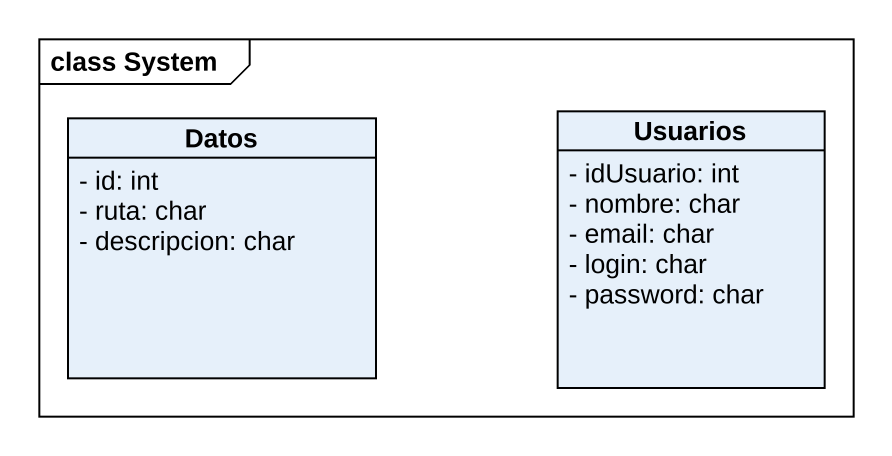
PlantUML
@startuml
mainframe class System
hide circle
hide empty members
skinparam classAttributeIconSize 0
class Datos {
  - id: int
  - ruta: char
  - descripcion: char
}
class Usuarios {
  - idUsuario: int
  - nombre: char
  - email: char
  - login: char
  - password: char
}
@enduml
